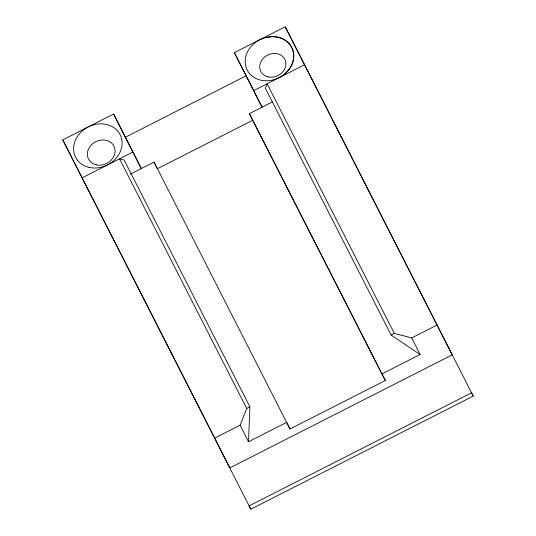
<?xml version="1.0" encoding="UTF-8"?>
<svg xmlns="http://www.w3.org/2000/svg" width="536" height="536" viewBox="0 0 536 536"><rect width="100%" height="100%" fill="white"/><g stroke="black" fill="none" stroke-linecap="round" stroke-linejoin="round"><path stroke-width="0.8" d="M272.241 102.008L249.361 113.639L385.317 380.527L289.989 428.994L286.639 422.361L248.51 441.744L249.897 406.851L124.151 160.056L119.515 158.817L246.707 408.445L240.135 425.169L214.708 438.093L229.79 467.928L452.223 354.852L285.199 26.8L234.359 52.649L262.01 107.113M284.569 74.162L288.944 69.479A24.951 21.299 -26.8 0 0 272.194 36.609L265.89 37.5L259.779 39.724A24.951 21.299 -26.8 0 0 247.203 70.008A24.951 21.299 -26.8 0 0 279.115 77.68L284.569 74.162A24.951 21.293 -24.8 0 0 291.785 64.963M394.315 333.399L267.122 83.777L265.38 88.252L391.126 335.054L394.315 333.399L411.722 337.935L437.142 325.01M250.801 509.2L249.126 505.884L471.559 392.801L473.234 396.117L250.801 509.2L62.766 139.883L113.605 114.034L141.323 168.565M141.256 168.498L125.33 137.243L246.084 75.851M82.102 177.838L132.948 151.989M262.07 107.18L253.696 90.604L304.535 64.756M130.429 174.106L154.033 162.1L289.989 428.994M249.361 113.639L252.711 120.272L157.383 168.733L154.033 162.1M381.967 373.9L420.097 354.51L411.722 337.935M246.707 408.445L249.897 406.851M391.126 335.054L420.097 354.51M473.234 396.117L285.199 26.8M234.359 52.649L253.696 90.604M252.711 120.272L385.317 380.527M62.766 139.883L214.708 438.093M113.605 114.034L125.33 137.243M240.135 425.169L248.51 441.744M293.648 53.687A24.951 21.293 -24.8 0 1 292.087 64.273M265.89 37.5A24.951 21.293 -24.8 0 1 293.534 52.897M88.963 167.353A24.951 21.299 -26.8 0 0 121.84 139.923A24.951 21.299 -26.8 0 0 82.758 130.529A24.951 21.299 -26.8 0 0 88.963 167.353M96.125 164.8A14.258 12.174 -26.8 0 0 114.912 149.129A14.258 12.174 -26.8 0 0 92.581 143.762A14.258 12.174 -26.8 0 0 96.125 164.8M268.007 76.876A13.454 11.484 -26.8 0 0 285.728 62.089A13.454 11.484 -26.8 0 0 264.657 57.03A13.454 11.484 -26.8 0 0 268.007 76.876"/></g></svg>
